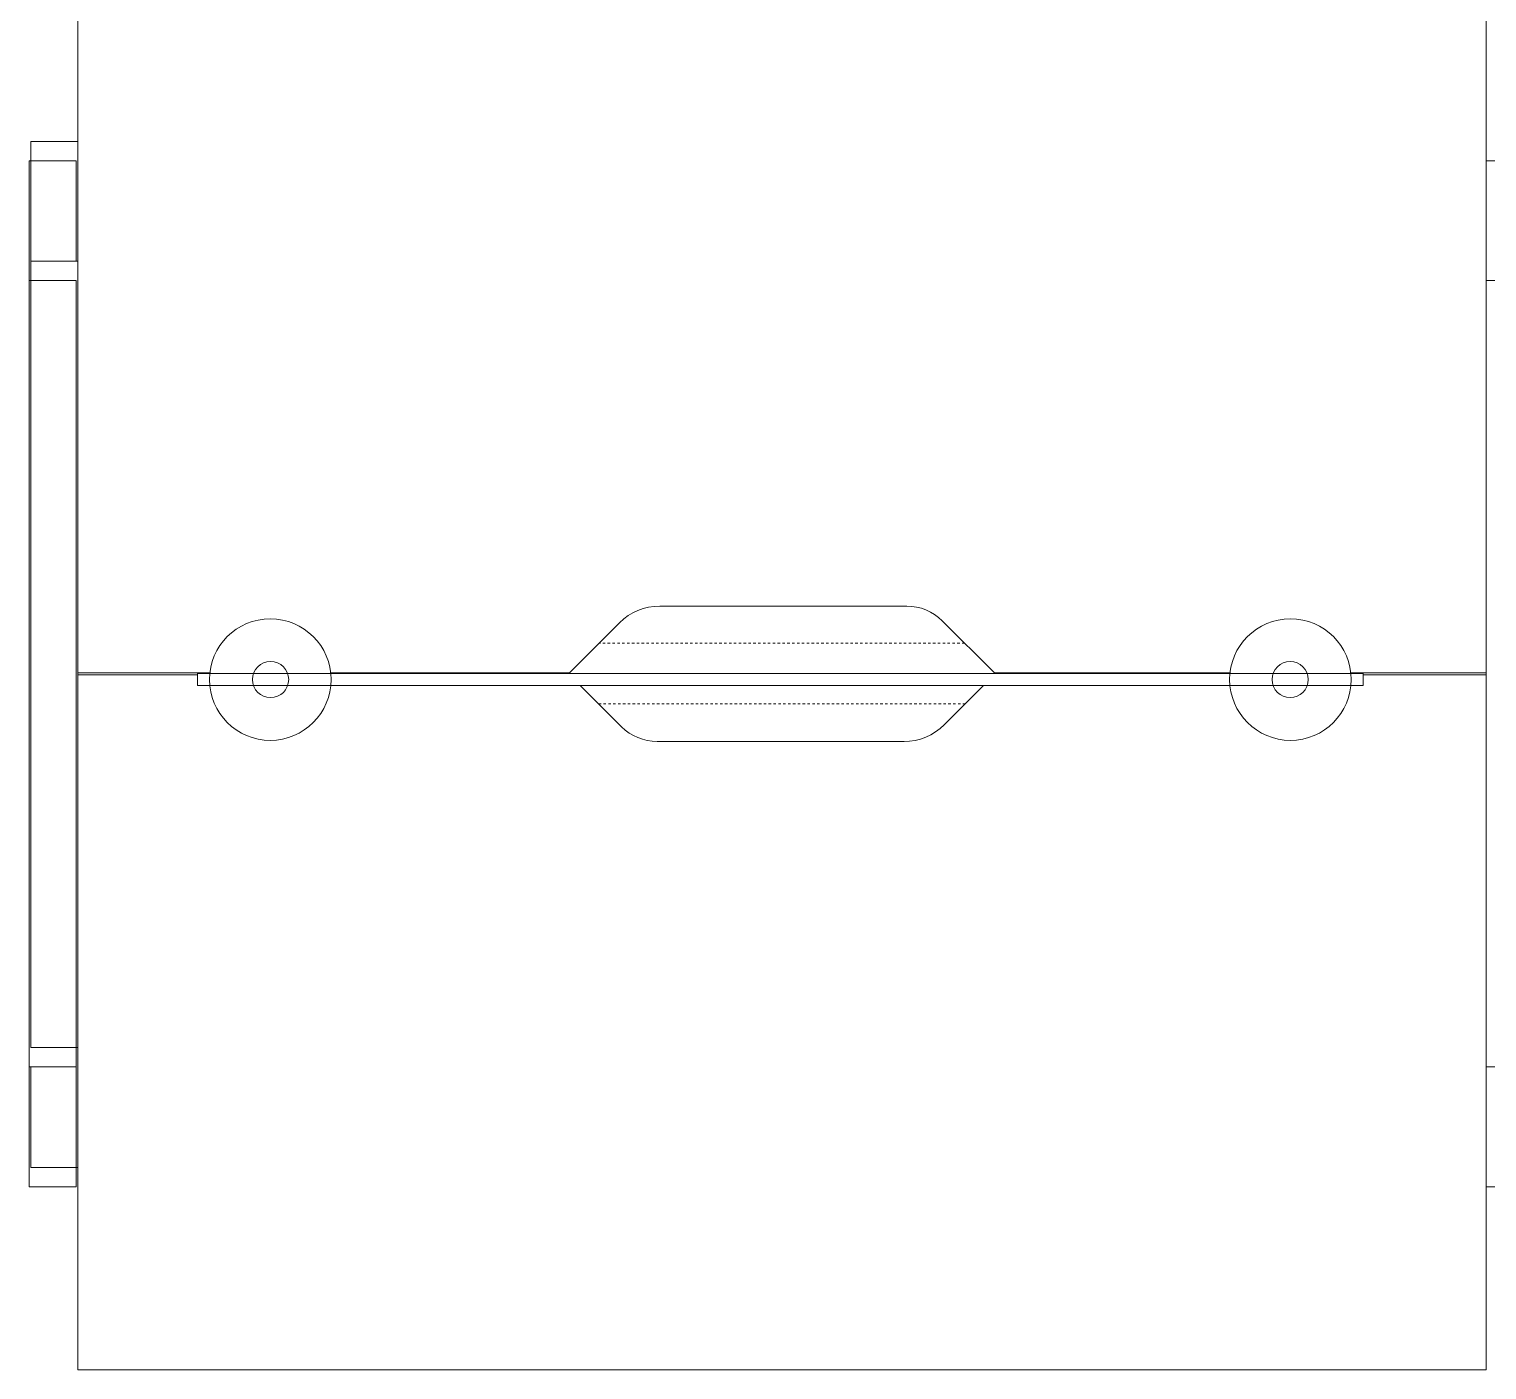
# Model space of a CAD drawing. Header units: inches. Extents: x 920 to 2661, y -647 to 1865.
# Drawn here: x 2316.1 to 2376.2, y 918.3 to 973.5 of the extents above; entities that cross this region are included whole.
import ezdxf

# ---------------------------------------------------------------- set-up
doc = ezdxf.new("R2010")
doc.units = ezdxf.units.IN
doc.header["$MEASUREMENT"] = 0
doc.linetypes.add('Steelcase Hidden Lines', pattern=[0.11811, 0.07874, -0.03937])
doc.layers.add('I-FURN', color=30, linetype='Continuous', lineweight=9)

# ---------------------------------------------------------------- blocks, each defined once
blk = doc.blocks.new('Steelcase Turnstone - Bivi - Table - Leg - 2__ D x 42 1_4__ W 28 1_2__ H-4765733-FIRST FLOOR CONSTRUCTION')
at = {"layer": 'I-FURN'}
for p, q in [((1.934, 0), (0, 0)), ((0, 0), (0, -4.945)), ((1.934, -4.945), (1.934, 0)), ((1.934, -42.25), (1.934, -37.32)), ((0, -38.11), (0, -42.25)), ((0, -42.25), (1.934, -42.25))]:
    blk.add_line(p, q, dxfattribs=at)
blk = doc.blocks.new('Steelcase Turnstone - Bivi - Arch - Short Arch-4765735-FIRST FLOOR CONSTRUCTION')
at = {"layer": 'I-FURN'}
for p, q in [((1.934, -4.94), (0, -4.94)), ((0, -4.94), (0, -37.315)), ((1.934, -37.315), (1.934, -4.94)), ((0, -37.315), (1.934, -37.315))]:
    blk.add_line(p, q, dxfattribs=at)
blk = doc.blocks.new('Steelcase Turnstone - Bivi - Table - Leg - 2__ D x 42 1_4__ W 28 1_2__ H-V22-FIRST FLOOR CONSTRUCTION')
at = {"layer": 'I-FURN'}
for p, q in [((1.934, 0), (0, 0)), ((0, 0), (0, -4.945)), ((0, -38.11), (0, -42.25)), ((0, -42.25), (1.934, -42.25))]:
    blk.add_line(p, q, dxfattribs=at)
blk = doc.blocks.new('Steelcase Turnstone - Bivi - Accessories - High Sit Bracket with Modesty Panel - 48__ W-4765739-FIRST FLOOR CONSTRUCTION')
at = {"layer": 'I-FURN', "linetype": 'Steelcase Hidden Lines'}
for p, q in [((30.518, 4.498), (15.428, 4.498)), ((5.837, 3.218), (5.837, 3.248)), ((6.07, 3.218), (6.07, 3.248)), ((15.449, 1.992), (30.497, 1.992))]:
    blk.add_line(p, q, dxfattribs=at)
blk = doc.blocks.new('Steelcase Turnstone - Bivi - Table - Table Top - 60__ W-4765741-FIRST FLOOR CONSTRUCTION')
at = {"layer": 'I-FURN'}
for p, q in [((0, -12.483), (0, 0)), ((0, 0), (58, 0)), ((58, 0), (58, -13.273)), ((23.97, -25.875), (34.141, -25.875)), ((20.695, -28.18), (22.314, -26.561)), ((35.607, -26.482), (37.305, -28.18)), ((5.062, -28.625), (0, -28.625)), ((58, -28.625), (53.062, -28.625))]:
    blk.add_line(p, q, dxfattribs=at)
for centre, radius, start, end in [((23.97, -28.216), 2.341, 90, 135), ((34.141, -27.948), 2.073, 44.99998, 90)]:
    blk.add_arc(centre, radius, start, end, dxfattribs=at)
blk = doc.blocks.new('Steelcase Turnstone - Bivi - Table - Table Top - 60__ W-V23-FIRST FLOOR CONSTRUCTION')
at = {"layer": 'I-FURN'}
for p, q in [((0, -11.677), (0, 0)), ((0, 0), (58, 0)), ((58, 0), (58, -12.468)), ((23.97, -25.875), (34.141, -25.875)), ((20.25, -28.625), (22.314, -26.561)), ((35.607, -26.482), (37.75, -28.625)), ((5.474, -28.625), (0, -28.625)), ((20.25, -28.625), (10.402, -28.625)), ((47.474, -28.625), (37.75, -28.625)), ((58, -28.625), (52.402, -28.625))]:
    blk.add_line(p, q, dxfattribs=at)
for centre, radius, start, end in [((23.97, -28.216), 2.341, 90, 135), ((34.141, -27.948), 2.073, 44.99998, 90)]:
    blk.add_arc(centre, radius, start, end, dxfattribs=at)
blk = doc.blocks.new('Steelcase Turnstone - Bivi - Accessories - Screen - Tackable - Freestanding - 48__ W x 13__ H-4765742-FIRST FLOOR CONSTRUCTION')
at = {"layer": 'I-FURN'}
for p, q in [((41.083, -8.94), (-6.917, -8.94)), ((-6.917, -8.94), (-6.917, -9.43)), ((41.083, -9.43), (41.083, -8.94)), ((-6.917, -9.43), (41.083, -9.43))]:
    blk.add_line(p, q, dxfattribs=at)
for centre, radius in [((-3.923, -9.185), 2.503), ((38.089, -9.185), 2.503), ((-3.91, -9.185), 0.744), ((38.076, -9.185), 0.744)]:
    blk.add_circle(centre, radius, dxfattribs=at)
blk = doc.blocks.new('Steelcase Turnstone - Bivi - Table - Leg - 2__ D x 42 1_4__ W 28 1_2__ H-V24-FIRST FLOOR CONSTRUCTION')
at = {"layer": 'I-FURN'}
for p, q in [((1.934, 0), (0, 0)), ((1.934, -4.155), (1.934, 0)), ((1.934, -42.25), (1.934, -37.32)), ((0, -42.25), (1.934, -42.25))]:
    blk.add_line(p, q, dxfattribs=at)

msp = doc.modelspace()

# ---------------------------------------------------------------- block references
at = {"layer": 'I-FURN'}
msp.add_blockref('Steelcase Turnstone - Bivi - Table - Table Top - 60__ W-V23-FIRST FLOOR CONSTRUCTION', (2318.135, 975.638), dxfattribs=at)
at = {"layer": 'I-FURN', "rotation": 180}
for name, p in [('Steelcase Turnstone - Bivi - Table - Leg - 2__ D x 42 1_4__ W 28 1_2__ H-V24-FIRST FLOOR CONSTRUCTION', (2318.135, 926.641)), ('Steelcase Turnstone - Bivi - Table - Leg - 2__ D x 42 1_4__ W 28 1_2__ H-4765733-FIRST FLOOR CONSTRUCTION', (2318.069, 925.851)), ('Steelcase Turnstone - Bivi - Table - Leg - 2__ D x 42 1_4__ W 28 1_2__ H-V22-FIRST FLOOR CONSTRUCTION', (2378.069, 925.851)), ('Steelcase Turnstone - Bivi - Arch - Short Arch-4765735-FIRST FLOOR CONSTRUCTION', (2318.135, 926.646)), ('Steelcase Turnstone - Bivi - Arch - Short Arch-4765735-FIRST FLOOR CONSTRUCTION', (2318.069, 925.856)), ('Steelcase Turnstone - Bivi - Arch - Short Arch-4765735-FIRST FLOOR CONSTRUCTION', (2378.069, 925.856)), ('Steelcase Turnstone - Bivi - Accessories - Screen - Tackable - Freestanding - 48__ W x 13__ H-4765742-FIRST FLOOR CONSTRUCTION', (2364.156, 937.553)), ('Steelcase Turnstone - Bivi - Accessories - High Sit Bracket with Modesty Panel - 48__ W-4765739-FIRST FLOOR CONSTRUCTION', (2370.108, 950.231)), ('Steelcase Turnstone - Bivi - Table - Table Top - 60__ W-4765741-FIRST FLOOR CONSTRUCTION', (2376.135, 918.313))]:
    msp.add_blockref(name, p, dxfattribs=at)

doc.saveas('drawing.dxf')
